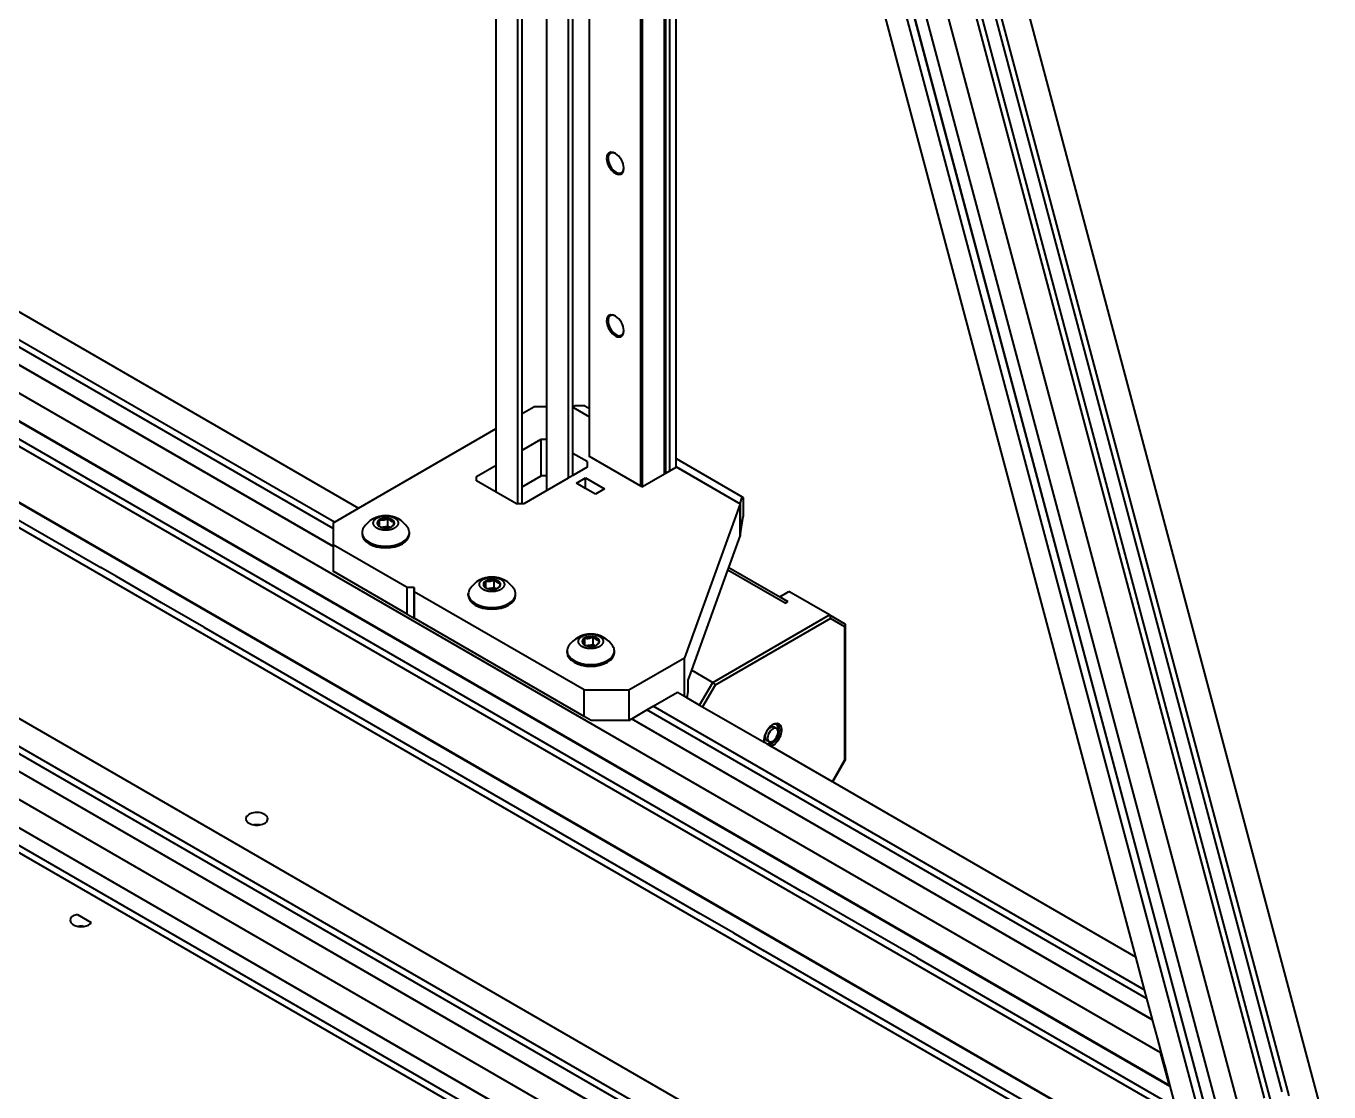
# Model space of a CAD drawing. Header units: millimetres. Extents: x 15 to 415, y 5 to 292.
# Drawn here: x 315.31 to 348.05, y 83.61 to 110.38 of the extents above; entities that cross this region are included whole.
import ezdxf

# ---------------------------------------------------------------- set-up
doc = ezdxf.new("R2010")
doc.units = ezdxf.units.MM
doc.layers.add('Geometries', color=7, linetype='Continuous')

msp = doc.modelspace()

# ---------------------------------------------------------------- linework, layer by layer
at = {"layer": 'Geometries', "linetype": 'Continuous', "lineweight": 40}
for p, q in [((347.0457, 83.5108), (330.2361, 146.5446)), ((347.1611, 81.2391), (329.8111, 146.2992)), ((345.1234, 81.7994), (329.106, 141.8626)), ((329.2651, 141.9545), (345.3404, 81.6741)), ((346.3556, 81.088), (330.3692, 141.0349)), ((345.7884, 81.156), (330.3753, 138.9532)), ((331.1959, 134.7401), (345.3486, 81.6694)), ((334.5017, 133.1882), (348.048, 82.3915)), ((346.8764, 83.6085), (333.7677, 132.7644)), ((346.4288, 83.4528), (333.3438, 132.5197)), ((327.6541, 132.0674), (327.6541, 98.3816)), ((327.776, 100.6487), (327.776, 132.1378)), ((327.1237, 100.2721), (327.1237, 131.7612)), ((328.3948, 100.8165), (328.3948, 131.6641)), ((328.9251, 131.3918), (328.9251, 99.0248)), ((329.0471, 100.8108), (329.0471, 131.3299)), ((331.3463, 99.1336), (331.3463, 131.3665)), ((329.4675, 100.7733), (329.4675, 131.2822)), ((330.758, 98.8228), (330.758, 131.2037)), ((330.7933, 98.8139), (330.7933, 131.2015)), ((331.3802, 99.1532), (331.3802, 131.2754)), ((331.4866, 99.2147), (331.4866, 130.8765)), ((331.6419, 130.2944), (343.1865, 87.0035)), ((331.6419, 99.5179), (331.6419, 130.2944)), ((307.9342, 107.3565), (323.6642, 98.2747)), ((323.0543, 97.9226), (307.3243, 107.0043)), ((323.0201, 97.7587), (307.3859, 106.7851)), ((323.0201, 97.3096), (307.1192, 106.49)), ((307.1238, 106.4926), (323.0201, 97.3148)), ((307.1322, 105.7782), (343.816, 84.5988)), ((344.038, 83.7664), (307.3542, 104.9458)), ((307.3559, 104.9396), (344.0536, 83.7522)), ((307.4958, 104.415), (333.0827, 89.6424)), ((344.2375, 83.0185), (307.5537, 104.1979)), ((333.4322, 87.8484), (307.9976, 102.5331)), ((307.9993, 102.5269), (344.2437, 81.6012)), ((308.1392, 102.0023), (317.1807, 96.7822)), ((343.7002, 81.2874), (308.1971, 101.7852)), ((327.776, 100.6487), (328.0666, 100.8165)), ((327.776, 99.7301), (327.776, 100.6487)), ((328.3948, 100.8165), (328.0666, 100.8165)), ((328.3948, 100.0062), (328.3948, 100.8165)), ((329.0471, 99.7555), (329.0471, 100.8108)), ((329.0471, 100.8108), (329.0493, 100.8095)), ((329.1011, 100.8405), (329.0493, 100.8106)), ((329.0493, 100.8106), (329.4675, 100.5692)), ((329.0493, 100.8106), (329.0493, 100.8095)), ((329.0493, 100.8095), (329.4675, 100.568)), ((329.3511, 100.8405), (329.1011, 100.8405)), ((329.3511, 100.8405), (329.4675, 100.7733)), ((329.4675, 100.5692), (329.4675, 100.7733)), ((329.4675, 100.568), (329.4675, 100.5692)), ((329.4675, 99.5876), (329.4675, 100.568)), ((323.6642, 98.2747), (327.1237, 100.2721)), ((327.1237, 99.3535), (327.1237, 100.2721)), ((327.776, 99.7301), (328.2542, 100.0062)), ((328.2542, 100.0062), (328.3948, 100.0062)), ((328.2542, 99.0877), (328.2542, 100.0062)), ((328.3948, 99.0877), (328.3948, 100.0062)), ((327.776, 98.8116), (327.776, 99.7301)), ((329.0471, 99.6505), (329.0471, 99.7555)), ((329.4085, 99.4419), (329.0471, 99.6505)), ((329.0471, 99.0952), (329.0471, 99.6505)), ((329.4504, 99.5777), (329.4675, 99.5876)), ((329.4675, 99.5678), (329.4504, 99.5777)), ((329.4675, 99.5678), (329.4675, 99.5876)), ((330.758, 98.8228), (329.4675, 99.5678)), ((326.6257, 99.066), (327.1237, 99.3535)), ((327.1237, 98.6764), (327.1237, 99.3535)), ((329.4085, 99.3038), (329.0471, 99.0952)), ((329.4085, 99.4419), (329.4085, 99.3038)), ((331.3802, 99.1532), (331.4866, 99.2147)), ((331.4866, 99.2147), (331.6419, 99.3044)), ((331.6419, 99.5179), (333.3025, 98.5592)), ((331.6419, 99.3138), (331.6419, 99.5179)), ((331.6419, 99.3138), (333.2495, 98.3857)), ((331.6419, 99.3044), (331.6419, 99.3138)), ((331.6419, 99.3044), (331.649, 99.3086)), ((331.649, 99.3086), (333.2495, 98.3845)), ((326.6257, 98.9639), (326.6257, 99.066)), ((327.1237, 98.6764), (326.6257, 98.9639)), ((327.776, 98.8116), (328.2542, 99.0877)), ((328.3948, 99.0877), (328.2542, 99.0877)), ((328.3948, 98.7186), (328.3948, 99.0877)), ((328.9251, 99.0248), (328.3948, 98.7186)), ((329.0471, 99.0952), (328.9251, 99.0248)), ((329.1374, 98.903), (329.3672, 99.0357)), ((329.3672, 98.7704), (329.1374, 98.903)), ((329.3672, 99.0357), (329.8445, 98.7602)), ((329.3672, 98.7704), (329.3672, 99.0357)), ((330.7933, 98.8139), (331.3463, 99.1336)), ((331.3463, 99.1336), (331.3802, 99.1532)), ((327.6343, 98.3816), (327.1237, 98.6764)), ((327.776, 98.3816), (327.776, 98.8116)), ((328.3948, 98.7186), (327.8111, 98.3816)), ((329.6147, 98.6275), (329.3672, 98.7704)), ((329.8445, 98.7602), (329.6147, 98.6275)), ((330.7833, 98.8082), (330.758, 98.8228)), ((330.7833, 98.8082), (330.7933, 98.8139)), ((333.2495, 98.3857), (333.3025, 98.5592)), ((333.3025, 98.5592), (333.329, 98.5439)), ((323.0543, 97.9226), (323.6642, 98.2747)), ((327.6541, 98.3816), (327.6343, 98.3816)), ((327.776, 98.3816), (327.6541, 98.3816)), ((327.8111, 98.3816), (327.776, 98.3816)), ((333.2495, 98.3845), (331.8519, 94.5132)), ((333.2495, 97.586), (333.2495, 98.3857)), ((333.2495, 98.3845), (333.2495, 97.5859)), ((333.329, 98.5439), (333.329, 98.0609)), ((323.0201, 97.9029), (323.0543, 97.9226)), ((323.0201, 97.9029), (323.0201, 97.7587)), ((324.1913, 97.8131), (324.1913, 97.988)), ((324.4004, 97.8239), (324.4004, 98.0204)), ((333.2533, 97.5798), (333.329, 98.0609)), ((323.0201, 97.7587), (323.0201, 97.3503)), ((323.7506, 97.661), (323.7506, 97.6189)), ((324.2224, 97.7963), (324.4004, 97.8239)), ((324.4004, 97.8239), (324.4552, 97.7922)), ((324.9381, 97.6189), (324.9381, 97.661)), ((333.2533, 97.5798), (333.2495, 97.586)), ((333.2495, 97.586), (333.2495, 97.5859)), ((333.2495, 97.5859), (333.2495, 97.574)), ((333.2495, 97.574), (333.2533, 97.5798)), ((333.2495, 97.574), (333.2495, 97.568)), ((324.8792, 96.2769), (323.0201, 97.3503)), ((323.0201, 97.3503), (323.0201, 97.3148)), ((323.0201, 97.3148), (323.0201, 97.3096)), ((323.0201, 97.3096), (323.0201, 96.6868)), ((332.9669, 96.7852), (333.2495, 97.568)), ((317.5755, 96.5543), (317.1807, 96.7822)), ((324.8792, 95.6135), (323.0201, 96.6868)), ((332.0339, 94.2008), (332.9416, 96.7153)), ((332.9416, 96.7153), (332.9669, 96.7852)), ((334.3791, 95.8853), (332.9416, 96.7153)), ((332.9669, 96.7852), (334.249, 96.045)), ((318.7101, 95.8992), (317.5755, 96.5543)), ((325.0558, 96.277), (324.8792, 96.2769)), ((324.8792, 95.6135), (324.8792, 96.2769)), ((325.0558, 96.277), (325.056, 96.2769)), ((325.0558, 95.5115), (325.0558, 96.277)), ((325.056, 96.2769), (325.0561, 96.175)), ((325.056, 96.1749), (325.056, 96.2769)), ((326.8606, 96.2719), (326.8606, 96.4469)), ((326.8917, 96.2552), (327.0697, 96.2827)), ((327.0697, 96.2827), (327.0697, 96.4792)), ((327.0697, 96.2827), (327.1245, 96.2511)), ((309.707, 96.1234), (339.5513, 78.8927)), ((329.3323, 93.7059), (325.0559, 96.1749)), ((325.056, 96.1749), (325.0559, 96.1749)), ((325.0559, 96.1749), (325.0559, 95.5115)), ((325.0561, 96.175), (325.056, 96.1749)), ((326.4199, 96.0778), (326.4199, 96.1199)), ((327.6074, 96.0778), (327.6074, 96.1199)), ((334.249, 96.045), (334.4788, 96.1777)), ((334.249, 96.045), (334.4523, 95.9276)), ((335.4953, 95.5908), (334.4788, 96.1777)), ((319.7707, 95.2868), (318.7101, 95.8992)), ((324.8792, 95.6135), (325.0558, 95.5115)), ((334.3791, 95.8853), (334.4523, 95.9276)), ((309.9289, 95.291), (338.9414, 78.5406)), ((319.7707, 95.2868), (325.5418, 91.9549)), ((325.0558, 95.5115), (325.0559, 95.5115)), ((325.056, 95.5114), (325.0559, 95.5115)), ((329.3323, 93.0425), (325.056, 95.5114)), ((332.5608, 93.8966), (335.4953, 95.5908)), ((335.5212, 95.5037), (332.6233, 93.8306)), ((335.4953, 95.5908), (335.8842, 95.3663)), ((335.8842, 95.2941), (335.5212, 95.5037)), ((335.8842, 91.9479), (335.8842, 95.2941)), ((335.9025, 91.9585), (335.9025, 95.3346)), ((338.7829, 78.4484), (309.9868, 95.0738)), ((329.3443, 94.838), (329.3443, 95.0129)), ((329.5534, 94.8488), (329.5534, 95.0452)), ((328.9037, 94.6438), (328.9037, 94.6859)), ((329.3754, 94.8212), (329.5534, 94.8488)), ((329.5534, 94.8488), (329.6083, 94.8171)), ((330.0912, 94.6438), (330.0912, 94.6859)), ((310.1267, 94.5493), (338.3986, 78.2265)), ((310.1284, 94.5431), (338.3934, 78.2242)), ((330.4536, 93.7059), (331.8519, 94.5132)), ((331.8519, 93.5476), (331.8519, 94.5132)), ((331.9447, 93.9538), (332.0339, 94.2008)), ((332.0339, 94.2008), (332.5608, 93.8966)), ((310.3504, 93.7107), (330.8898, 81.8522)), ((329.3323, 93.0425), (329.3323, 93.7059)), ((329.3323, 93.7059), (330.4536, 93.7059)), ((330.4536, 93.7059), (330.4536, 92.9404)), ((331.0686, 93.2955), (331.6785, 93.6477)), ((331.6785, 93.6477), (331.679, 93.6479)), ((331.6785, 93.6477), (331.679, 93.6474)), ((331.679, 93.6474), (331.679, 93.6479)), ((331.679, 93.6474), (331.8519, 93.5476)), ((331.9157, 93.5107), (331.9447, 93.6649)), ((331.9447, 93.6649), (331.9447, 93.9538)), ((332.2324, 93.3279), (332.5608, 93.8966)), ((332.6233, 93.8306), (332.3079, 93.2843)), ((331.8519, 93.5476), (331.9157, 93.5107)), ((331.9157, 93.5107), (332.2324, 93.3279)), ((332.2324, 93.3279), (332.3079, 93.2843)), ((329.5091, 92.9404), (329.3323, 93.0425)), ((330.5252, 92.9818), (330.9095, 93.2037)), ((330.9095, 93.2037), (331.0686, 93.2955)), ((343.4664, 85.954), (330.9095, 93.2037)), ((343.4085, 86.1711), (331.0686, 93.2955)), ((332.3079, 93.2843), (333.8519, 92.3929)), ((310.5724, 92.8783), (330.28, 81.5001)), ((310.574, 92.8721), (330.2754, 81.4975)), ((330.4536, 92.9404), (329.5091, 92.9404)), ((330.4536, 92.9404), (330.5206, 92.9791)), ((330.5206, 92.9791), (330.5252, 92.9818)), ((343.608, 85.4232), (330.5206, 92.9791)), ((330.5252, 92.9818), (343.6063, 85.4294)), ((334.166, 92.7372), (334.1041, 92.773)), ((310.7139, 92.3475), (329.891, 81.2755)), ((333.8519, 92.3929), (333.8688, 92.3831)), ((333.8688, 92.3831), (333.9194, 92.3539)), ((333.9166, 92.4482), (333.9785, 92.4125)), ((333.9194, 92.3539), (333.9548, 92.3335)), ((329.7319, 81.1837), (310.7718, 92.1303)), ((333.9548, 92.3335), (334.0248, 92.293)), ((335.5688, 91.4016), (334.0248, 92.293)), ((325.9366, 91.727), (325.5418, 91.9549)), ((332.2478, 88.0832), (325.9366, 91.727)), ((335.5688, 91.4016), (335.8842, 91.9479)), ((335.5787, 91.3959), (335.9016, 91.9551)), ((335.5688, 91.4016), (335.5787, 91.3959)), ((335.5787, 91.3959), (343.1865, 87.0035)), ((333.0827, 89.6424), (334.8356, 88.6304)), ((337.6974, 86.9781), (334.8356, 88.6304)), ((333.0827, 87.6012), (332.2478, 88.0832)), ((316.5945, 88.0644), (316.9437, 87.8627)), ((342.4644, 82.6337), (333.4322, 87.8484)), ((333.0827, 87.6012), (333.8392, 87.1644)), ((343.6835, 81.4808), (333.8392, 87.1644)), ((337.6974, 86.9781), (344.1935, 83.2276)), ((343.1865, 87.0035), (343.4085, 86.1711)), ((343.4085, 86.1711), (343.4664, 85.954)), ((343.4664, 85.954), (343.6063, 85.4294)), ((343.6063, 85.4294), (343.608, 85.4232)), ((343.608, 85.4232), (343.7293, 84.9681)), ((343.7293, 84.9681), (343.8138, 84.6514)), ((343.8138, 84.6514), (343.8199, 84.6284)), ((343.816, 84.5988), (343.8262, 84.6047)), ((344.038, 83.7664), (343.816, 84.5988)), ((343.8199, 84.6284), (343.8262, 84.6047)), ((343.8262, 84.6047), (343.839, 84.5569)), ((343.839, 84.5569), (343.9048, 84.3101)), ((343.9048, 84.3101), (343.9107, 84.2878)), ((343.9114, 84.2851), (343.9107, 84.2878)), ((343.9114, 84.2851), (343.962, 84.0957)), ((343.962, 84.0957), (344.0482, 83.7723)), ((344.0482, 83.7723), (344.038, 83.7664)), ((344.0482, 83.7723), (344.0536, 83.7522)), ((344.0536, 83.7522), (344.1935, 83.2276))]:
    msp.add_line(p, q, dxfattribs=at)
at = {"layer": 'Geometries', "linetype": 'Continuous', "lineweight": 40, "flags": 128}
for points in [[(324.5653, 97.772), (324.5563, 97.767), (324.5469, 97.7622), (324.5369, 97.7575), (324.5264, 97.753), (324.5155, 97.7487), (324.5044, 97.7446), (324.4928, 97.7408), (324.4808, 97.7373), (324.4685, 97.734), (324.454, 97.7307), (324.4392, 97.7277), (324.4239, 97.7251), (324.4084, 97.723), (324.3926, 97.7214), (324.3766, 97.7202), (324.3605, 97.7194), (324.3444, 97.7192), (324.3282, 97.7194), (324.3121, 97.7202), (324.2961, 97.7214), (324.2803, 97.723), (324.2648, 97.7251), (324.2496, 97.7277), (324.2347, 97.7307), (324.2202, 97.734), (324.2077, 97.7374), (324.1955, 97.741), (324.1837, 97.7449), (324.1724, 97.749), (324.1615, 97.7533), (324.1513, 97.7577), (324.1415, 97.7624), (324.1322, 97.7671), (324.1234, 97.772), (324.1148, 97.7772), (324.1063, 97.7827), (324.0982, 97.7885), (324.0904, 97.7945), (324.0829, 97.8008), (324.0759, 97.8072), (324.0694, 97.8139), (324.0632, 97.8208), (324.0576, 97.828), (324.0517, 97.8363), (324.0466, 97.8449), (324.0422, 97.8537), (324.0385, 97.8626), (324.0356, 97.8718), (324.0335, 97.881), (324.0323, 97.8903), (324.0319, 97.8996), (324.0323, 97.9089), (324.0335, 97.9182), (324.0356, 97.9275), (324.0385, 97.9366), (324.0422, 97.9456), (324.0466, 97.9543), (324.0517, 97.9629), (324.0576, 97.9713), (324.0633, 97.9785), (324.0696, 97.9856), (324.0763, 97.9924), (324.0834, 97.9989), (324.0909, 98.0052), (324.0986, 98.0111), (324.1066, 98.0167), (324.1149, 98.0221), (324.1234, 98.0272), (324.1324, 98.0322), (324.1419, 98.037), (324.1518, 98.0417), (324.1623, 98.0462), (324.1732, 98.0506), (324.1844, 98.0546), (324.1959, 98.0584), (324.2079, 98.0619), (324.2202, 98.0652), (324.2347, 98.0686), (324.2496, 98.0715), (324.2648, 98.0741), (324.2803, 98.0762), (324.2961, 98.0779), (324.3121, 98.0791), (324.3282, 98.0798), (324.3444, 98.08), (324.3605, 98.0798), (324.3766, 98.0791), (324.3926, 98.0779), (324.4084, 98.0762), (324.4239, 98.0741), (324.4392, 98.0715), (324.454, 98.0686), (324.4685, 98.0652), (324.4811, 98.0619), (324.4932, 98.0582), (324.505, 98.0544), (324.5163, 98.0503), (324.5272, 98.0459), (324.5374, 98.0415), (324.5472, 98.0369), (324.5565, 98.0321), (324.5653, 98.0272), (324.574, 98.022), (324.5824, 98.0165), (324.5905, 98.0108), (324.5983, 98.0047), (324.6058, 97.9984), (324.6128, 97.992), (324.6194, 97.9853), (324.6255, 97.9784), (324.6312, 97.9713), (324.637, 97.9629), (324.6421, 97.9543), (324.6466, 97.9456), (324.6502, 97.9366), (324.6531, 97.9275), (324.6552, 97.9182), (324.6564, 97.9089), (324.6569, 97.8996), (324.6564, 97.8903), (324.6552, 97.881), (324.6531, 97.8718), (324.6502, 97.8626), (324.6466, 97.8537), (324.6421, 97.8449), (324.637, 97.8363), (324.6312, 97.828), (324.6254, 97.8207), (324.6191, 97.8137), (324.6124, 97.8069), (324.6053, 97.8003), (324.5978, 97.794), (324.5901, 97.7881), (324.5821, 97.7825), (324.5738, 97.7771), (324.5653, 97.772)], [(324.1352, 97.8673), (324.1379, 97.8689), (324.1404, 97.8709), (324.1429, 97.873), (324.1453, 97.8755), (324.1477, 97.8781), (324.15, 97.881), (324.1527, 97.8848), (324.1554, 97.889), (324.158, 97.8936), (324.1607, 97.8986), (324.1633, 97.9039), (324.1659, 97.9098), (324.1685, 97.9161), (324.1711, 97.9229), (324.1738, 97.9302), (324.1765, 97.9381), (324.1788, 97.9451), (324.1812, 97.9526), (324.1836, 97.9606), (324.1861, 97.9692), (324.1886, 97.9783), (324.1913, 97.988)], [(324.1913, 97.988), (324.2012, 97.9855), (324.2107, 97.9834), (324.22, 97.9816), (324.229, 97.9802), (324.2378, 97.9792), (324.2464, 97.9784), (324.2566, 97.978), (324.2665, 97.978), (324.2764, 97.9784), (324.2861, 97.9792), (324.2958, 97.9805), (324.3056, 97.9822), (324.3153, 97.9844), (324.3251, 97.987), (324.3351, 97.9901), (324.3453, 97.9937), (324.3539, 97.9971), (324.3627, 98.0009), (324.3717, 98.0051), (324.381, 98.0097), (324.3905, 98.0148), (324.4004, 98.0204)], [(324.4004, 98.0204), (324.4076, 98.0122), (324.4146, 98.0045), (324.4214, 97.9974), (324.428, 97.9908), (324.4345, 97.9847), (324.4408, 97.979), (324.4482, 97.9726), (324.4555, 97.9669), (324.4627, 97.9616), (324.4698, 97.9568), (324.4769, 97.9525)], [(324.4769, 97.9525), (324.4841, 97.9486), (324.4912, 97.9451), (324.4984, 97.9421), (324.5057, 97.9394), (324.5131, 97.9372), (324.5194, 97.9356), (324.5259, 97.9343), (324.5325, 97.9333), (324.5393, 97.9326), (324.5463, 97.9321), (324.5535, 97.932)], [(324.5535, 97.932), (324.5508, 97.9222), (324.5483, 97.9131), (324.5458, 97.9046), (324.5434, 97.8966), (324.541, 97.8891), (324.5387, 97.882), (324.536, 97.8741), (324.5333, 97.8668), (324.5307, 97.86), (324.5281, 97.8537), (324.5255, 97.8479), (324.5229, 97.8425), (324.5203, 97.8376), (324.5176, 97.833), (324.515, 97.8288), (324.5122, 97.825), (324.5099, 97.8221), (324.5076, 97.8194), (324.5052, 97.817), (324.5027, 97.8148), (324.5001, 97.8129), (324.4975, 97.8112)], [(324.1913, 97.813), (324.1903, 97.8138), (324.183, 97.8195), (324.1756, 97.8259), (324.1693, 97.8316), (324.1629, 97.8377), (324.1563, 97.8443), (324.1495, 97.8514), (324.1425, 97.8591), (324.1352, 97.8673)], [(324.2021, 97.8054), (324.1975, 97.8085), (324.1913, 97.813)], [(327.2347, 96.2309), (327.2257, 96.2259), (327.2162, 96.2211), (327.2062, 96.2164), (327.1958, 96.2118), (327.1849, 96.2075), (327.1737, 96.2035), (327.1621, 96.1997), (327.1502, 96.1962), (327.1378, 96.1929), (327.1234, 96.1895), (327.1085, 96.1866), (327.0933, 96.184), (327.0777, 96.1819), (327.0619, 96.1802), (327.046, 96.179), (327.0299, 96.1783), (327.0137, 96.1781), (326.9975, 96.1783), (326.9814, 96.179), (326.9654, 96.1802), (326.9497, 96.1819), (326.9341, 96.184), (326.9189, 96.1866), (326.904, 96.1895), (326.8896, 96.1929), (326.877, 96.1962), (326.8648, 96.1998), (326.8531, 96.2037), (326.8417, 96.2078), (326.8309, 96.2122), (326.8206, 96.2166), (326.8109, 96.2212), (326.8016, 96.226), (326.7927, 96.2309), (326.7841, 96.2361), (326.7757, 96.2416), (326.7675, 96.2473), (326.7597, 96.2534), (326.7522, 96.2597), (326.7453, 96.2661), (326.7387, 96.2728), (326.7326, 96.2797), (326.7269, 96.2868), (326.7211, 96.2952), (326.7159, 96.3037), (326.7115, 96.3125), (326.7078, 96.3215), (326.7049, 96.3306), (326.7029, 96.3398), (326.7016, 96.3491), (326.7012, 96.3585), (326.7016, 96.3678), (326.7029, 96.3771), (326.7049, 96.3863), (326.7078, 96.3954), (326.7115, 96.4044), (326.7159, 96.4132), (326.7211, 96.4218), (326.7269, 96.4301), (326.7327, 96.4374), (326.7389, 96.4444), (326.7456, 96.4512), (326.7528, 96.4578), (326.7603, 96.464), (326.768, 96.4699), (326.776, 96.4756), (326.7842, 96.481), (326.7927, 96.4861), (326.8017, 96.491), (326.8112, 96.4959), (326.8212, 96.5006), (326.8316, 96.5051), (326.8425, 96.5094), (326.8537, 96.5135), (326.8653, 96.5172), (326.8772, 96.5208), (326.8896, 96.5241), (326.904, 96.5274), (326.9189, 96.5304), (326.9341, 96.533), (326.9497, 96.5351), (326.9654, 96.5367), (326.9814, 96.5379), (326.9975, 96.5387), (327.0137, 96.5389), (327.0299, 96.5387), (327.046, 96.5379), (327.0619, 96.5367), (327.0777, 96.5351), (327.0933, 96.533), (327.1085, 96.5304), (327.1234, 96.5274), (327.1378, 96.5241), (327.1504, 96.5207), (327.1626, 96.5171), (327.1743, 96.5132), (327.1857, 96.5091), (327.1965, 96.5048), (327.2068, 96.5003), (327.2165, 96.4957), (327.2258, 96.491), (327.2347, 96.4861), (327.2433, 96.4809), (327.2517, 96.4754), (327.2598, 96.4696), (327.2677, 96.4636), (327.2751, 96.4573), (327.2821, 96.4509), (327.2887, 96.4442), (327.2948, 96.4373), (327.3005, 96.4301), (327.3063, 96.4218), (327.3115, 96.4132), (327.3159, 96.4044), (327.3196, 96.3954), (327.3224, 96.3863), (327.3245, 96.3771), (327.3258, 96.3678), (327.3262, 96.3585), (327.3258, 96.3491), (327.3245, 96.3398), (327.3224, 96.3306), (327.3196, 96.3215), (327.3159, 96.3125), (327.3115, 96.3037), (327.3063, 96.2952), (327.3005, 96.2868), (327.2947, 96.2796), (327.2885, 96.2725), (327.2817, 96.2657), (327.2746, 96.2592), (327.2671, 96.2529), (327.2594, 96.247), (327.2514, 96.2414), (327.2432, 96.236), (327.2347, 96.2309)], [(326.8046, 96.3261), (326.8072, 96.3278), (326.8098, 96.3297), (326.8123, 96.3319), (326.8147, 96.3343), (326.817, 96.337), (326.8193, 96.3399), (326.8221, 96.3437), (326.8247, 96.3479), (326.8274, 96.3525), (326.83, 96.3574), (326.8326, 96.3628), (326.8352, 96.3686), (326.8378, 96.3749), (326.8404, 96.3817), (326.8431, 96.389), (326.8458, 96.3969), (326.8481, 96.404), (326.8505, 96.4115), (326.8529, 96.4195), (326.8554, 96.428), (326.858, 96.4371), (326.8606, 96.4469)], [(326.8606, 96.2719), (326.8597, 96.2726), (326.8524, 96.2784), (326.8449, 96.2847), (326.8386, 96.2904), (326.8322, 96.2966), (326.8256, 96.3032), (326.8188, 96.3103), (326.8118, 96.3179), (326.8046, 96.3261)], [(326.8606, 96.4469), (326.8705, 96.4444), (326.88, 96.4423), (326.8893, 96.4405), (326.8983, 96.4391), (326.9071, 96.438), (326.9158, 96.4373), (326.9259, 96.4368), (326.9359, 96.4368), (326.9457, 96.4372), (326.9555, 96.4381), (326.9652, 96.4394), (326.9749, 96.4411), (326.9846, 96.4433), (326.9945, 96.4459), (327.0044, 96.449), (327.0146, 96.4526), (327.0232, 96.456), (327.032, 96.4598), (327.041, 96.464), (327.0503, 96.4686), (327.0598, 96.4737), (327.0697, 96.4792)], [(326.8714, 96.2643), (326.8669, 96.2674), (326.8606, 96.2719)], [(327.0697, 96.4792), (327.077, 96.471), (327.084, 96.4634), (327.0907, 96.4563), (327.0973, 96.4497), (327.1038, 96.4435), (327.1101, 96.4378), (327.1175, 96.4315), (327.1248, 96.4257), (327.132, 96.4204), (327.1392, 96.4157), (327.1463, 96.4113)], [(327.1463, 96.4113), (327.1534, 96.4075), (327.1605, 96.404), (327.1677, 96.4009), (327.175, 96.3983), (327.1825, 96.3961), (327.1888, 96.3945), (327.1952, 96.3932), (327.2018, 96.3922), (327.2086, 96.3914), (327.2156, 96.391), (327.2228, 96.3908)], [(327.1845, 96.288), (327.1843, 96.2877), (327.1816, 96.2838), (327.1793, 96.2809), (327.1769, 96.2783), (327.1745, 96.2759), (327.172, 96.2737), (327.1694, 96.2718), (327.1668, 96.2701)], [(327.209, 96.3437), (327.208, 96.3409), (327.2053, 96.333), (327.2027, 96.3257), (327.2, 96.3189), (327.1974, 96.3126), (327.1948, 96.3068), (327.1922, 96.3014), (327.1896, 96.2964), (327.187, 96.2918), (327.1845, 96.288)], [(327.2228, 96.3908), (327.2202, 96.3811), (327.2176, 96.372), (327.2151, 96.3635), (327.2127, 96.3555), (327.2104, 96.3479), (327.209, 96.3437)], [(329.7184, 94.7969), (329.7094, 94.7919), (329.6999, 94.7871), (329.6899, 94.7824), (329.6795, 94.7779), (329.6686, 94.7736), (329.6574, 94.7695), (329.6458, 94.7657), (329.6339, 94.7622), (329.6215, 94.7589), (329.6071, 94.7556), (329.5922, 94.7526), (329.577, 94.75), (329.5614, 94.7479), (329.5457, 94.7462), (329.5297, 94.745), (329.5136, 94.7443), (329.4974, 94.7441), (329.4812, 94.7443), (329.4651, 94.745), (329.4492, 94.7462), (329.4334, 94.7479), (329.4178, 94.75), (329.4026, 94.7526), (329.3877, 94.7556), (329.3733, 94.7589), (329.3607, 94.7623), (329.3485, 94.7659), (329.3368, 94.7697), (329.3254, 94.7739), (329.3146, 94.7782), (329.3043, 94.7826), (329.2946, 94.7873), (329.2853, 94.792), (329.2764, 94.7969), (329.2678, 94.8021), (329.2594, 94.8076), (329.2513, 94.8133), (329.2434, 94.8194), (329.236, 94.8257), (329.229, 94.8321), (329.2224, 94.8388), (329.2163, 94.8457), (329.2106, 94.8528), (329.2048, 94.8612), (329.1996, 94.8698), (329.1952, 94.8786), (329.1915, 94.8875), (329.1887, 94.8966), (329.1866, 94.9059), (329.1853, 94.9152), (329.1849, 94.9245), (329.1853, 94.9338), (329.1866, 94.9431), (329.1887, 94.9524), (329.1915, 94.9615), (329.1952, 94.9704), (329.1996, 94.9792), (329.2048, 94.9878), (329.2106, 94.9962), (329.2164, 95.0034), (329.2226, 95.0105), (329.2294, 95.0172), (329.2365, 95.0238), (329.244, 95.0301), (329.2517, 95.036), (329.2597, 95.0416), (329.2679, 95.047), (329.2764, 95.0521), (329.2854, 95.0571), (329.2949, 95.0619), (329.3049, 95.0666), (329.3153, 95.0711), (329.3262, 95.0755), (329.3374, 95.0795), (329.349, 95.0833), (329.3609, 95.0868), (329.3733, 95.0901), (329.3877, 95.0935), (329.4026, 95.0964), (329.4178, 95.099), (329.4334, 95.1011), (329.4492, 95.1028), (329.4651, 95.104), (329.4812, 95.1047), (329.4974, 95.1049), (329.5136, 95.1047), (329.5297, 95.104), (329.5457, 95.1028), (329.5614, 95.1011), (329.577, 95.099), (329.5922, 95.0964), (329.6071, 95.0935), (329.6215, 95.0901), (329.6341, 95.0868), (329.6463, 95.0831), (329.658, 95.0793), (329.6694, 95.0752), (329.6803, 95.0708), (329.6905, 95.0664), (329.7002, 95.0618), (329.7095, 95.057), (329.7184, 95.0521), (329.727, 95.0469), (329.7354, 95.0414), (329.7436, 95.0357), (329.7514, 95.0296), (329.7589, 95.0233), (329.7658, 95.0169), (329.7724, 95.0102), (329.7785, 95.0033), (329.7842, 94.9962), (329.79, 94.9878), (329.7952, 94.9792), (329.7996, 94.9704), (329.8033, 94.9615), (329.8062, 94.9524), (329.8082, 94.9431), (329.8095, 94.9338), (329.8099, 94.9245), (329.8095, 94.9152), (329.8082, 94.9059), (329.8062, 94.8966), (329.8033, 94.8875), (329.7996, 94.8786), (329.7952, 94.8698), (329.79, 94.8612), (329.7842, 94.8528), (329.7784, 94.8456), (329.7722, 94.8386), (329.7655, 94.8318), (329.7583, 94.8252), (329.7508, 94.8189), (329.7431, 94.813), (329.7351, 94.8074), (329.7269, 94.802), (329.7184, 94.7969)], [(329.2883, 94.8922), (329.2909, 94.8938), (329.2935, 94.8958), (329.296, 94.8979), (329.2984, 94.9003), (329.3007, 94.903), (329.3031, 94.9059), (329.3058, 94.9097), (329.3084, 94.9139), (329.3111, 94.9185), (329.3137, 94.9235), (329.3163, 94.9288), (329.3189, 94.9347), (329.3215, 94.941), (329.3241, 94.9478), (329.3268, 94.9551), (329.3295, 94.963), (329.3318, 94.97), (329.3342, 94.9775), (329.3366, 94.9855), (329.3391, 94.9941), (329.3417, 95.0032), (329.3443, 95.0129)], [(329.3443, 95.0129), (329.3542, 95.0104), (329.3638, 95.0083), (329.373, 95.0065), (329.382, 95.0051), (329.3908, 95.0041), (329.3995, 95.0033), (329.4096, 95.0029), (329.4196, 95.0028), (329.4294, 95.0033), (329.4392, 95.0041), (329.4489, 95.0054), (329.4586, 95.0071), (329.4683, 95.0093), (329.4782, 95.0119), (329.4882, 95.015), (329.4983, 95.0186), (329.5069, 95.022), (329.5157, 95.0258), (329.5247, 95.03), (329.534, 95.0346), (329.5436, 95.0397), (329.5534, 95.0452)], [(329.5534, 95.0452), (329.5607, 95.037), (329.5677, 95.0294), (329.5745, 95.0223), (329.5811, 95.0157), (329.5875, 95.0096), (329.5938, 95.0038), (329.6012, 94.9975), (329.6085, 94.9917), (329.6157, 94.9865), (329.6229, 94.9817), (329.63, 94.9774)], [(329.63, 94.9774), (329.6371, 94.9735), (329.6442, 94.97), (329.6514, 94.967), (329.6587, 94.9643), (329.6662, 94.9621), (329.6725, 94.9605), (329.6789, 94.9592), (329.6855, 94.9582), (329.6923, 94.9575), (329.6993, 94.957), (329.7065, 94.9569)], [(329.7065, 94.9569), (329.7039, 94.9471), (329.7013, 94.938), (329.6988, 94.9295), (329.6964, 94.9215), (329.6941, 94.914), (329.6918, 94.9069), (329.689, 94.899), (329.6864, 94.8917), (329.6837, 94.8849), (329.6811, 94.8786), (329.6785, 94.8728), (329.6759, 94.8674), (329.6733, 94.8624), (329.6707, 94.8579), (329.668, 94.8537), (329.6653, 94.8499), (329.663, 94.847), (329.6606, 94.8443), (329.6582, 94.8419), (329.6557, 94.8397), (329.6531, 94.8378), (329.6505, 94.8361)], [(329.3443, 94.8379), (329.3434, 94.8387), (329.3361, 94.8444), (329.3287, 94.8508), (329.3223, 94.8565), (329.3159, 94.8626), (329.3093, 94.8692), (329.3025, 94.8763), (329.2955, 94.8839), (329.2883, 94.8922)], [(329.3551, 94.8303), (329.3506, 94.8334), (329.3443, 94.8379)]]:
    msp.add_lwpolyline(points, dxfattribs=at)
at = {"layer": 'Geometries', "linetype": 'Continuous', "lineweight": 40}
for centre in [(324.3444, 97.4242), (327.0137, 95.8831), (329.4974, 94.4491)]:
    msp.add_arc(centre, 0.6608, 32.52099, 147.47902, dxfattribs=at)
for centre, major_axis, ratio, start_param, end_param in [((330.1128, 106.9346), (-0.1531, 0.2652), 0.5773503, 5.4561372, 10.2101761), ((330.1304, 106.9448), (0.1406, -0.2436), 0.5773503, 2.3997538, 5.4977871), ((330.1128, 106.9346), (-0.1531, 0.2652), 0.5773503, 3.9686427, 5.4561372), ((330.1304, 106.9448), (0.1406, -0.2436), 0.5773503, 5.4977871, 7.025026), ((330.1128, 106.9346), (-0.1531, 0.2652), 0.5773503, 3.9269908, 3.9686427), ((330.1128, 102.8521), (-0.1531, 0.2652), 0.5773503, 5.4560693, 10.2101761), ((330.1304, 102.8623), (0.1406, -0.2436), 0.5773503, 2.399686, 5.4977871), ((330.1128, 102.8521), (-0.1531, 0.2652), 0.5773503, 3.9687077, 5.4560693), ((330.1304, 102.8623), (0.1406, -0.2436), 0.5773503, 5.4977871, 7.0250911), ((330.1128, 102.8521), (-0.1531, 0.2652), 0.5773503, 3.9269908, 3.9687077), ((324.3444, 97.8996), (0.2165, 0), 0.5773502, 2.3561944, 3.403392), ((324.3444, 97.8996), (0.2165, 0), 0.5773502, 1.3089969, 2.3561944), ((324.3444, 97.8996), (0.2165, 0), 0.5773502, 0.2617993, 1.3089969), ((324.3444, 97.8996), (0.2165, 0), 0.5773502, 5.4977871, 6.5449846), ((324.3444, 97.661), (0.5937, 0), 0.5773502, 2.7888761, 3.1415927), ((324.3444, 97.661), (0.5937, 0), 0.5773502, 3.1415927, 6.2831853), ((324.3444, 97.6189), (0.5937, 0), 0.5773502, 3.1415927, 6.2831853), ((324.3444, 97.8996), (0.2165, 0), 0.5773502, 3.403392, 3.9950041), ((324.3444, 97.8996), (0.2165, 0), 0.5773502, 3.9950041, 4.1138413), ((324.3444, 97.8996), (0.2165, 0), 0.5773502, 4.1138413, 4.4505895), ((324.3444, 97.8996), (0.2165, 0), 0.5773502, 4.4505895, 5.2498817), ((324.3444, 97.8996), (0.2165, 0), 0.5773502, 5.2498817, 5.4977871), ((324.3444, 97.661), (0.5937, 0), 0.5773502, 0, 0.3527165), ((327.0137, 96.3585), (0.2165, 0), 0.5773502, 2.3561944, 3.403392), ((327.0137, 96.3585), (0.2165, 0), 0.5773502, 3.403392, 3.9950041), ((327.0137, 96.3585), (0.2165, 0), 0.5773502, 1.3089969, 2.3561944), ((327.0137, 96.3585), (0.2165, 0), 0.5773502, 3.9950041, 4.1138413), ((327.0137, 96.3585), (0.2165, 0), 0.5773502, 0.2617993, 1.3089969), ((327.0137, 96.3585), (0.2165, 0), 0.5773502, 5.2503151, 5.4977871), ((327.0137, 96.3585), (0.2165, 0), 0.5773502, 5.4977871, 6.5449846), ((327.0137, 96.1199), (0.5937, 0), 0.5773502, 2.7888761, 3.1415927), ((327.0137, 96.1199), (0.5937, 0), 0.5773502, 3.1415927, 6.2831853), ((327.0137, 96.0778), (0.5937, 0), 0.5773502, 3.1415927, 6.2831853), ((327.0137, 96.3585), (0.2165, 0), 0.5773502, 4.1138413, 4.4505895), ((327.0137, 96.3585), (0.2165, 0), 0.5773502, 4.4505895, 5.2503151), ((327.0137, 96.1199), (0.5937, 0), 0.5773502, 0, 0.3527165), ((335.477, 95.5292), (0, 0.0667), 0.7174389, 4.3196899, 5.8904862), ((335.84, 95.3196), (-0.0577, -0.0333), 0.7174389, 2.7488936, 3.5342917), ((335.84, 95.3196), (-0.0577, -0.0333), 0.7174389, 1.9634954, 2.7488936), ((329.4974, 94.9245), (0.2165, 0), 0.5773502, 2.3561944, 3.403392), ((329.4974, 94.9245), (0.2165, 0), 0.5773502, 1.3089969, 2.3561944), ((329.4974, 94.9245), (0.2165, 0), 0.5773502, 0.2617993, 1.3089969), ((329.4974, 94.9245), (0.2165, 0), 0.5773502, 5.4977871, 6.5449846), ((329.4974, 94.6859), (0.5937, 0), 0.5773502, 2.7888761, 3.1415927), ((329.4974, 94.6859), (0.5937, 0), 0.5773502, 3.1415927, 6.2831853), ((329.4974, 94.6438), (0.5937, 0), 0.5773502, 3.1415927, 6.2831853), ((329.4974, 94.9245), (0.2165, 0), 0.5773502, 3.403392, 3.9950041), ((329.4974, 94.9245), (0.2165, 0), 0.5773502, 3.9950041, 4.1138413), ((329.4974, 94.9245), (0.2165, 0), 0.5773502, 4.1138413, 4.4505895), ((329.4974, 94.9245), (0.2165, 0), 0.5773502, 4.4505895, 5.2498817), ((329.4974, 94.9245), (0.2165, 0), 0.5773502, 5.2498817, 5.4977871), ((329.4974, 94.6859), (0.5937, 0), 0.5773502, 0, 0.3527165), ((332.5791, 93.8561), (0.0456, -0.0456), 0.3178372, 0.7004389, 2.2712353), ((334.0722, 92.5749), (-0.1594, -0.276), 0.5773503, 3.9876876, 5.4370903), ((334.0104, 92.6106), (0.0938, 0.1624), 0.5773503, 0, 3.1415927), ((334.0722, 92.5749), (0.0938, 0.1624), 0.5773503, 0, 3.1415927), ((334.0457, 92.5902), (0.1406, 0.2436), 0.5773503, 3.4521617, 6.4092248), ((334.0722, 92.5749), (-0.1594, -0.276), 0.5773503, 0.5732531, 3.9876876), ((334.0722, 92.5749), (0.0938, 0.1624), 0.5773503, 3.8065614, 5.6182166), ((334.0457, 92.5902), (0.1406, 0.2436), 0.5773503, 0.1260395, 0.720768), ((334.0722, 92.5749), (0.0938, 0.1624), 0.5773503, 5.6182166, 6.2831853), ((334.0104, 92.6106), (0.1406, 0.2436), 0.5773503, 5.2646627, 6.1571421), ((334.0722, 92.5749), (-0.1594, -0.276), 0.5773503, 5.4370903, 5.7099322), ((334.0457, 92.5902), (0.1406, 0.2436), 0.5773503, 2.4208245, 2.8310237), ((334.0104, 92.6106), (0.1406, 0.2436), 0.5773503, 3.4521617, 4.1601153), ((334.0722, 92.5749), (0.0938, 0.1624), 0.5773503, 3.1415927, 3.8065614), ((335.84, 91.9734), (0.0623, -0.0167), 0.3178372, 5.5827464, 6.1982261), ((335.84, 91.9734), (0.0623, -0.0167), 0.3178372, 6.1982261, 6.3681445), ((321.1054, 90.4696), (-0.275, 0), 0.5773503, 2.1250475, 7.5857328), ((321.1054, 90.1634), (-0.275, 0), 0.5773503, 4.4441402, 4.9806378), ((321.1054, 90.4696), (-0.275, 0), 0.5773503, 1.3025475, 1.8390451), ((321.1054, 90.4696), (-0.275, 0), 0.5773503, 1.8390451, 2.1250475), ((316.6859, 87.918), (-0.275, 0), 0.5773503, 5.0512186, 7.5857328), ((316.6859, 87.6119), (-0.275, 0), 0.5773503, 4.4441402, 4.9806378), ((316.6859, 87.918), (-0.275, 0), 0.5773503, 1.3025475, 1.8390451), ((316.6859, 87.918), (-0.275, 0), 0.5773503, 1.8390451, 2.7858675), ((316.6859, 87.918), (-0.275, 0), 0.5773503, 2.7858675, 2.802763)]:
    msp.add_ellipse(centre, major_axis=major_axis, ratio=ratio, start_param=start_param, end_param=end_param, dxfattribs=at)

doc.saveas('drawing.dxf')
